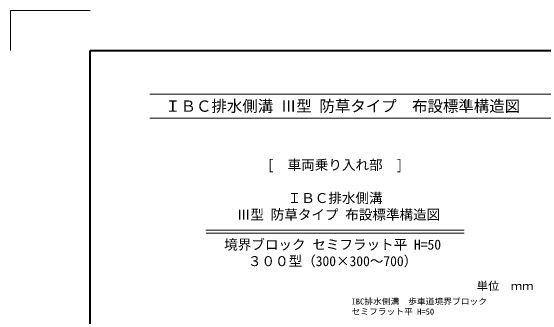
# Model space of a CAD drawing. Units: millimetres at full size; details may follow other scales. Extents: x 164402 to 209100, y 872507 to 885397.
# Drawn here: x 181594 to 184276, y 883350 to 884887 of the extents above; entities that cross this region are included whole.
import ezdxf
from ezdxf.enums import TextEntityAlignment as Align

# ---------------------------------------------------------------- set-up
doc = ezdxf.new("R2010")
doc.units = ezdxf.units.MM
doc.header["$LTSCALE"] = 40
for name, color, linetype, lineweight in [('0_2', 7, 'Continuous', 13), ('Defpoints_3', 8, 'Continuous', 0), ('図枠', 7, 'Continuous', 5), ('寸法線', 7, 'Continuous', 13)]:
    doc.layers.add(name, color=color, linetype=linetype, lineweight=lineweight)
doc.layers.add('文字', color=7, linetype='Continuous')
doc.styles.add('ＭＳ ゴシック', font='')
doc.styles.add('ＭＳ 明朝', font='')
doc.styles.get('ＭＳ ゴシック').set_extended_font_data('MS Gothic')
doc.styles.get('ＭＳ 明朝').set_extended_font_data('MS Mincho')

msp = doc.modelspace()

# ---------------------------------------------------------------- linework, layer by layer
at = {"layer": '0_2', "lineweight": 20}
for p, q in [((182577.62, 883783.55), (183877.62, 883783.55)), ((182577.79, 883768.55), (183877.45, 883768.55))]:
    msp.add_line(p, q, dxfattribs=at)
at = {"layer": 'Defpoints_3', "color": 7, "lineweight": 13}
for p, q in [((181594.36, 884887.22), (181994.36, 884887.22)), ((181594.36, 884687.22), (181594.36, 884887.22))]:
    msp.add_line(p, q, dxfattribs=at)
at = {"layer": '図枠', "lineweight": 40}
for p, q in [((181994.36, 879147.22), (181994.36, 884687.22)), ((181994.36, 884687.22), (189794.36, 884687.22))]:
    msp.add_line(p, q, dxfattribs=at)
at = {"layer": '図枠', "lineweight": 13}
for p, q in [((182294.36, 884467.22), (189494.36, 884467.22)), ((182294.36, 884347.22), (189494.36, 884347.22))]:
    msp.add_line(p, q, dxfattribs=at)

# ---------------------------------------------------------------- texts
at = {"layer": '図枠', "style": 'ＭＳ ゴシック'}
msp.add_text('\u3000ＩＢＣ排水側溝 Ⅲ型 防草タイプ\u3000布設標準構造図', height=56.96, dxfattribs=at).set_placement((182294.36, 884407.22), align=Align.MIDDLE_LEFT)
at = {"layer": '寸法線', "style": 'ＭＳ 明朝', "width": 1.05}
for s, p in [('IBC排水側溝\u3000歩車道境界ブロック', (183310.08, 883400.71)), ('セミフラット平 H=50', (183310.08, 883349.86))]:
    msp.add_text(s, height=30.02, dxfattribs=at).set_placement(p, align=Align.BOTTOM_LEFT)
at = {"layer": '文字', "style": 'ＭＳ 明朝'}
for s, p in [('[\u3000車両乗り入れ部\u3000]', (182886.44, 884136.68)), ('ＩＢＣ排水側溝', (182988.82, 883970.01)), (' Ⅲ型 防草タイプ 布設標準構造図', (182698.75, 883886.68)), ('境界ブロック セミフラット平 H=50', (182669.25, 883735.97)), ('３００型（300×300～700）', (182788.69, 883652.64))]:
    msp.add_text(s, height=50.04, dxfattribs=at).set_placement(p, align=Align.TOP_LEFT)
at = {"layer": '文字', "style": 'ＭＳ 明朝', "width": 1.05}
msp.add_text('単位\u3000ｍｍ', height=40.03, dxfattribs=at).set_placement((183940.04, 883470.4), align=Align.BOTTOM_LEFT)

doc.saveas('drawing.dxf')
